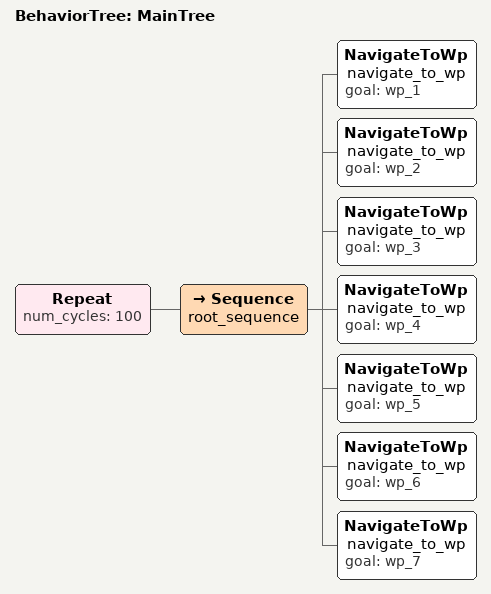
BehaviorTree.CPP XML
<root main_tree_to_execute = "MainTree" >
    <BehaviorTree ID="MainTree">
        <Repeat num_cycles="100">
            <Sequence name="root_sequence">
                <NavigateToWp   name="navigate_to_wp" goal="wp_1"/>
                <NavigateToWp   name="navigate_to_wp" goal="wp_2"/>
                <NavigateToWp   name="navigate_to_wp" goal="wp_3"/>
                <NavigateToWp   name="navigate_to_wp" goal="wp_4"/>
                <NavigateToWp   name="navigate_to_wp" goal="wp_5"/>
                <NavigateToWp   name="navigate_to_wp" goal="wp_6"/>
                <NavigateToWp   name="navigate_to_wp" goal="wp_7"/>
            </Sequence>
        </Repeat>
     </BehaviorTree>
</root>
